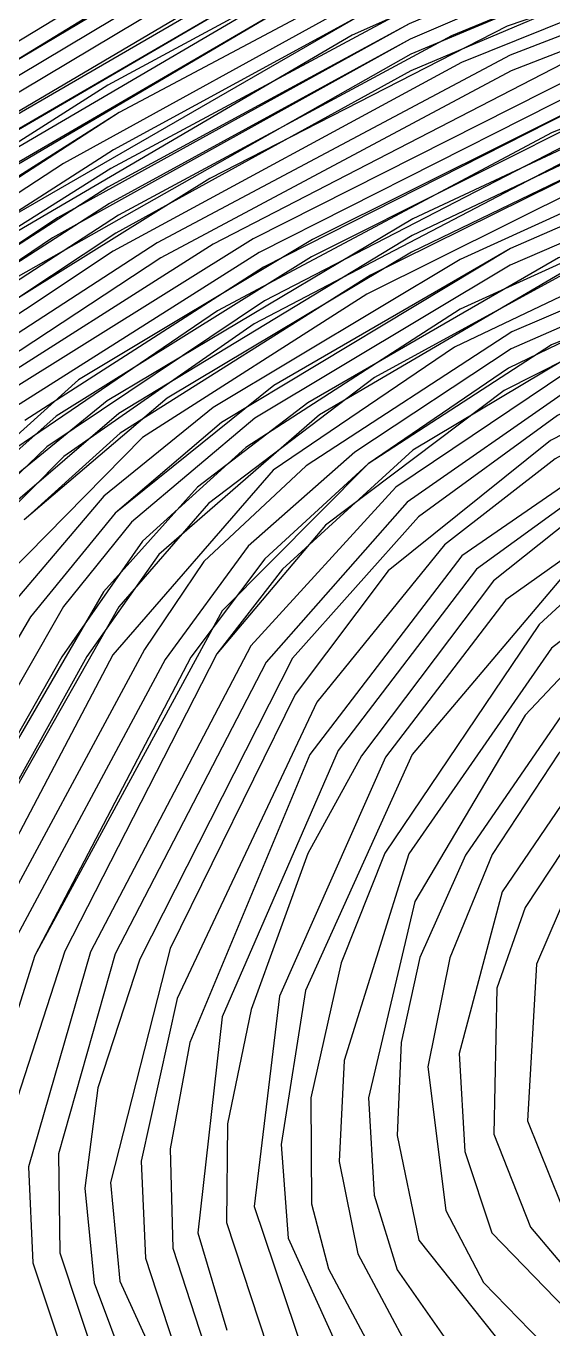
# Model space of a CAD drawing. Extents: x 104.513 to 104.5295, y 28.4567 to 28.4663.
# Drawn here: x 104.516139 to 104.516577, y 28.458883 to 28.459967 of the extents above; entities that cross this region are included whole.
import ezdxf

# ---------------------------------------------------------------- set-up
doc = ezdxf.new("R2010")
doc.units = 0
doc.header["$MEASUREMENT"] = 0
for name, color, linetype in [('Contour_Line_Intermediate', 7, 'Continuous'), ('Contour_Line_Major', 7, 'Continuous'), ('Contour_Line_Minor', 7, 'Continuous'), ('Iso-height_Area', 7, 'Continuous')]:
    doc.layers.add(name, color=color, linetype=linetype)

msp = doc.modelspace()

# ---------------------------------------------------------------- linework, layer by layer
at = {"layer": 'Contour_Line_Intermediate', "color": 0}
for points in [[(104.52006, 28.4623412, 355), (104.5199916, 28.4622495, 355), (104.5198959, 28.462181, 355), (104.5195268, 28.4619647, 355), (104.519109, 28.4616825, 355), (104.5188482, 28.4614858, 355), (104.5185369, 28.4612137, 355), (104.518035, 28.4608635, 355), (104.5176549, 28.4606345, 355), (104.517326, 28.4604711, 355), (104.5162489, 28.4600249, 355), (104.5157485, 28.4597213, 355)], [(104.520148, 28.4621698, 365), (104.5196855, 28.4619133, 365), (104.5193145, 28.4616792, 365), (104.5189872, 28.461428, 365), (104.5189047, 28.4613433, 365), (104.5187839, 28.461185, 365), (104.5186939, 28.4611003, 365), (104.5184013, 28.4609405, 365), (104.5177866, 28.4605581, 365), (104.5173364, 28.4603369, 365), (104.5164161, 28.4599753, 365), (104.5162116, 28.4598639, 365), (104.5158792, 28.4596507, 365)], [(104.5200652, 28.461982, 375), (104.5196889, 28.4617746, 375), (104.5194885, 28.4616507, 375), (104.5192633, 28.4614836, 375), (104.519132, 28.4613611, 375), (104.519079, 28.4612697, 375), (104.5190571, 28.4611782, 375), (104.5190493, 28.4609661, 375), (104.5190174, 28.4608875, 375), (104.5189878, 28.46086, 375), (104.5189166, 28.4608403, 375), (104.51872, 28.4608658, 375), (104.5186391, 28.4608631, 375), (104.5184938, 28.4608242, 375), (104.5183284, 28.4607412, 375), (104.5177008, 28.4603517, 375), (104.5173681, 28.4602067, 375), (104.5171234, 28.4600841, 375), (104.5166246, 28.4599399, 375), (104.5163277, 28.45979, 375), (104.5161194, 28.4596598, 375)], [(104.5193526, 28.4612669, 385), (104.5193201, 28.4609363, 385), (104.5192197, 28.4606421, 385), (104.5191422, 28.4605243, 385), (104.5190571, 28.4604529, 385), (104.5189973, 28.4604295, 385), (104.5189332, 28.4604313, 385), (104.5188597, 28.4604742, 385), (104.5187594, 28.4605849, 385), (104.5186894, 28.46064, 385), (104.5185848, 28.4606697, 385), (104.5184947, 28.4606574, 385), (104.5183631, 28.4606043, 385), (104.5178298, 28.4602708, 385), (104.5174508, 28.4600984, 385), (104.5171614, 28.4599046, 385), (104.5170704, 28.4598814, 385), (104.5168179, 28.4598686, 385), (104.5167135, 28.4598422, 385), (104.5165414, 28.4597679, 385), (104.516329, 28.4596408, 385), (104.5162264, 28.4595543, 385), (104.5161699, 28.4594841, 385), (104.5160041, 28.4591942, 385)], [(104.5174891, 28.4599435, 395), (104.5173238, 28.4597807, 395), (104.5172358, 28.4597242, 395), (104.5171123, 28.4596924, 395), (104.516911, 28.4597284, 395), (104.5168276, 28.4597284, 395), (104.5167045, 28.4597027, 395), (104.5165807, 28.4596429, 395), (104.5164652, 28.4595586, 395), (104.5163604, 28.4594412, 395), (104.5162334, 28.4591908, 395), (104.5161984, 28.4590839, 395), (104.5161875, 28.4590006, 395), (104.5161954, 28.4589217, 395), (104.5162235, 28.4588471, 395)], [(104.5176128, 28.459824, 405), (104.5174083, 28.4596136, 405), (104.5172837, 28.4595396, 405), (104.5171376, 28.4595173, 405), (104.5168726, 28.4595689, 405), (104.5167847, 28.4595589, 405), (104.5167069, 28.459532, 405), (104.5166315, 28.4594761, 405), (104.5165539, 28.4593937, 405), (104.5164622, 28.4592389, 405), (104.5164236, 28.4590755, 405), (104.5164282, 28.4589947, 405), (104.5164474, 28.4589325, 405), (104.5164959, 28.4588632, 405)]]:
    msp.add_polyline3d(points, dxfattribs=at)
at = {"layer": 'Contour_Line_Major', "color": 0}
for points in [[(104.5207281, 28.4623982, 370), (104.5198909, 28.4619601, 370), (104.5193601, 28.461638, 370), (104.5191637, 28.4614928, 370), (104.5190378, 28.4613766, 370), (104.5189809, 28.4613021, 370), (104.5188817, 28.4610995, 370), (104.5188167, 28.4610278, 370), (104.5184467, 28.4608838, 370), (104.5177829, 28.4604783, 370), (104.5176174, 28.4603896, 370), (104.5170782, 28.4601506, 370), (104.516539, 28.4599668, 370), (104.5162917, 28.45984, 370), (104.5160144, 28.4596673, 370)], [(104.5200511, 28.4621916, 360), (104.5195694, 28.4619152, 360), (104.5190945, 28.461597, 360), (104.5188928, 28.4614351, 360), (104.5186046, 28.4611572, 360), (104.5178656, 28.460682, 360), (104.5176186, 28.4605408, 360), (104.5173298, 28.4604035, 360), (104.5163762, 28.4600229, 360), (104.5159635, 28.4597831, 360)], [(104.5191978, 28.4612554, 380), (104.5191902, 28.4611727, 380), (104.5192023, 28.4609592, 380), (104.5191834, 28.4608535, 380), (104.5191113, 28.4607181, 380), (104.5190272, 28.4606466, 380), (104.5189411, 28.4606389, 380), (104.5187785, 28.4607311, 380), (104.5186832, 28.4607647, 380), (104.5186046, 28.4607692, 380), (104.5184953, 28.4607431, 380), (104.5183328, 28.460667, 380), (104.5177809, 28.4603182, 380), (104.5174523, 28.4601733, 380), (104.5171712, 28.4600137, 380), (104.5170324, 28.4599665, 380), (104.5167984, 28.4599312, 380), (104.5166638, 28.4598893, 380), (104.5164599, 28.4597926, 380), (104.5162158, 28.4596447, 380), (104.516126, 28.4595677, 380)], [(104.5195366, 28.4612167, 390), (104.5195021, 28.4611494, 390), (104.5192847, 28.4605203, 390), (104.5191843, 28.460405, 390), (104.5190678, 28.4603253, 390), (104.5189331, 28.4602756, 390), (104.5188559, 28.4602735, 390), (104.5187588, 28.4603348, 390), (104.518685, 28.4604628, 390), (104.5186242, 28.4605318, 390), (104.5185296, 28.4605632, 390), (104.5184389, 28.4605488, 390), (104.5183319, 28.4605006, 390), (104.517868, 28.4602215, 390), (104.5175335, 28.4600672, 390), (104.5172047, 28.459816, 390), (104.5171094, 28.4597869, 390), (104.5168677, 28.4598037, 390), (104.516735, 28.4597828, 390), (104.5165421, 28.4596984, 390), (104.5164123, 28.4596124, 390), (104.5163235, 28.4595342, 390), (104.5162544, 28.45944, 390), (104.5161233, 28.4591957, 390)], [(104.5175876, 28.4599249, 400), (104.5173844, 28.4597136, 400), (104.5172378, 28.4596234, 400), (104.5171785, 28.4596069, 400), (104.517113, 28.4596066, 400), (104.5168734, 28.459653, 400), (104.5167876, 28.4596469, 400), (104.5167045, 28.4596239, 400), (104.516617, 28.4595767, 400), (104.5165276, 28.4595056, 400), (104.5164176, 28.4593601, 400), (104.5163732, 28.4592787, 400), (104.516326, 28.459149, 400), (104.5163064, 28.459054, 400), (104.5163054, 28.458972, 400), (104.5163393, 28.4588692, 400)], [(104.5174514, 28.4595247, 410), (104.5172883, 28.4594399, 410), (104.5171327, 28.4594264, 410), (104.5169068, 28.4594748, 410), (104.5168233, 28.4594668, 410), (104.5167491, 28.4594344, 410), (104.5166663, 28.4593616, 410), (104.5166019, 28.4592762, 410), (104.5165632, 28.4591869, 410), (104.5165558, 28.4590564, 410), (104.5165832, 28.4589882, 410), (104.5166183, 28.4589413, 410), (104.5167538, 28.4588665, 410)]]:
    msp.add_polyline3d(points, dxfattribs=at)
at = {"layer": 'Contour_Line_Minor', "color": 0}
for points in [[(104.5207275, 28.4623416, 373), (104.5198959, 28.4619207, 373), (104.5195695, 28.4617325, 373), (104.5193197, 28.461562, 373), (104.5191529, 28.4614281, 373), (104.5190425, 28.4612939, 373), (104.5190174, 28.4612372, 373), (104.5189701, 28.4610084, 373), (104.5189185, 28.4609373, 373), (104.5188724, 28.4609213, 373), (104.5186125, 28.4608956, 373), (104.5184842, 28.4608531, 373), (104.5183209, 28.4607668, 373), (104.5176577, 28.4603622, 373), (104.5170855, 28.4601028, 373), (104.5167143, 28.4599966, 373), (104.5165421, 28.4599295, 373), (104.5162507, 28.459774, 373), (104.5160514, 28.4596429, 373)], [(104.5206805, 28.4623336, 372), (104.5198921, 28.4619326, 372), (104.5195709, 28.4617476, 372), (104.5193433, 28.4615958, 372), (104.51914, 28.461436, 372), (104.5190598, 28.4613511, 372), (104.5190062, 28.4612655, 372), (104.5189381, 28.461043, 372), (104.5188606, 28.4609719, 372), (104.5187696, 28.4609407, 372), (104.5185762, 28.460903, 372), (104.5184457, 28.4608522, 372), (104.5176513, 28.4603746, 372), (104.5170736, 28.460115, 372), (104.5167128, 28.4600088, 372), (104.5165415, 28.4599427, 372), (104.5162477, 28.4597865, 372), (104.5160423, 28.4596533, 372)], [(104.5204338, 28.4622905, 368), (104.5197693, 28.4619197, 368), (104.519351, 28.4616613, 368), (104.5191492, 28.4615135, 368), (104.5190178, 28.4613979, 368), (104.5189425, 28.4613073, 368), (104.5188457, 28.4611484, 368), (104.5187279, 28.461043, 368), (104.5184062, 28.4608945, 368), (104.517782, 28.4605086, 368), (104.5176181, 28.4604207, 368), (104.5170426, 28.4601679, 368), (104.5166236, 28.460027, 368), (104.5164582, 28.4599559, 368), (104.5162081, 28.4598193, 368), (104.5159562, 28.4596572, 368)], [(104.5204329, 28.4622714, 369), (104.5197269, 28.4618814, 369), (104.5193494, 28.4616454, 369), (104.5191595, 28.4615055, 369), (104.519026, 28.4613844, 369), (104.5189352, 28.461264, 369), (104.5188636, 28.4611283, 369), (104.5188322, 28.4610884, 369), (104.5187442, 28.4610226, 369), (104.518444, 28.4608984, 369), (104.5177801, 28.4604921, 369), (104.5176183, 28.4604056, 369), (104.5170415, 28.4601521, 369), (104.5166599, 28.4600278, 369), (104.5164925, 28.4599588, 369), (104.5162155, 28.4598096, 369), (104.5159653, 28.4596468, 369)], [(104.5200106, 28.4622416, 356), (104.5195257, 28.4619485, 356), (104.5191404, 28.4616896, 356), (104.5188566, 28.4614753, 356), (104.518559, 28.461209, 356), (104.5180304, 28.4608441, 356), (104.5176521, 28.4606178, 356), (104.5173198, 28.460454, 356), (104.5162931, 28.4600346, 356), (104.5158413, 28.4597664, 356)], [(104.5200139, 28.4622248, 357), (104.5195225, 28.461931, 357), (104.5191479, 28.4616799, 357), (104.518865, 28.4614647, 357), (104.5185631, 28.4611912, 357), (104.5180275, 28.460827, 357), (104.5176594, 28.4606069, 357), (104.5173254, 28.4604427, 357), (104.5162934, 28.4600218, 357), (104.5158498, 28.4597569, 357)], [(104.5200247, 28.4622116, 358), (104.5195188, 28.4619135, 358), (104.5191559, 28.4616708, 358), (104.5188709, 28.4614521, 358), (104.5185749, 28.4611792, 358), (104.5180781, 28.4608435, 358), (104.517702, 28.4606153, 358), (104.5174075, 28.4604668, 358), (104.5162927, 28.4600075, 358), (104.5158761, 28.4597585, 358)], [(104.5200585, 28.462215, 359), (104.5195621, 28.4619254, 359), (104.5191913, 28.4616811, 359), (104.5188808, 28.4614429, 359), (104.5186108, 28.4611827, 359), (104.5180836, 28.460831, 359), (104.5177338, 28.4606183, 359), (104.5175353, 28.4605134, 359), (104.5171254, 28.4603291, 359), (104.5163752, 28.4600349, 359), (104.51592, 28.4597708, 359)], [(104.5201062, 28.4621934, 362), (104.519601, 28.4619056, 362), (104.5192384, 28.4616701, 362), (104.518917, 28.46142, 362), (104.5186594, 28.4611514, 362), (104.5177832, 28.4606014, 362), (104.5175806, 28.4604922, 362), (104.5172866, 28.4603568, 362), (104.5163765, 28.4599959, 362), (104.5160026, 28.4597783, 362)], [(104.5200612, 28.4621818, 361), (104.5195712, 28.4619018, 361), (104.5191177, 28.4615991, 361), (104.5189051, 28.4614277, 361), (104.5187004, 28.4612141, 361), (104.5186115, 28.4611401, 361), (104.5178229, 28.4606406, 361), (104.5176181, 28.4605256, 361), (104.5172852, 28.46037, 361), (104.5163764, 28.4600094, 361), (104.5162068, 28.4599177, 361), (104.5157932, 28.4596545, 361)], [(104.5201432, 28.4621831, 364), (104.5196563, 28.4619101, 364), (104.5193074, 28.4616888, 364), (104.518975, 28.4614355, 364), (104.5186999, 28.4611336, 364), (104.5177792, 28.460569, 364), (104.517535, 28.4604405, 364), (104.51729, 28.4603309, 364), (104.5164208, 28.4599908, 364), (104.5161699, 28.4598524, 364), (104.5158231, 28.4596257, 364)], [(104.520184, 28.462174, 366), (104.5197724, 28.4619493, 366), (104.5194353, 28.4617457, 366), (104.5191746, 28.4615651, 366), (104.5189993, 28.4614206, 366), (104.5187344, 28.4611047, 366), (104.5184055, 28.4609266, 366), (104.5177866, 28.4605424, 366), (104.5175365, 28.4604117, 366), (104.517122, 28.4602313, 366), (104.5164587, 28.4599821, 366), (104.5162092, 28.4598483, 366), (104.5159328, 28.4596743, 366)], [(104.520101, 28.4621726, 363), (104.5196477, 28.4619192, 363), (104.5192739, 28.4616805, 363), (104.5189629, 28.4614429, 363), (104.5187275, 28.4611871, 363), (104.5186428, 28.4611155, 363), (104.5177812, 28.4605852, 363), (104.5175749, 28.4604748, 363), (104.5172882, 28.4603438, 363), (104.5164255, 28.4600064, 363), (104.5162163, 28.4598948, 363), (104.5158436, 28.4596589, 363)], [(104.5201838, 28.462159, 367), (104.5197709, 28.4619345, 367), (104.5193565, 28.4616798, 367), (104.5190096, 28.4614113, 367), (104.5189321, 28.4613237, 367), (104.5187894, 28.4611226, 367), (104.5186968, 28.4610535, 367), (104.5184457, 28.4609339, 367), (104.5178163, 28.4605446, 367), (104.5176179, 28.4604359, 367), (104.5170399, 28.460182, 367), (104.5166209, 28.4600378, 367), (104.5164575, 28.4599686, 367), (104.5162068, 28.4598327, 367), (104.515918, 28.4596465, 367)], [(104.5200188, 28.4620158, 371), (104.5197263, 28.461853, 371), (104.5193355, 28.4616056, 371), (104.519127, 28.461444, 371), (104.5190469, 28.461363, 371), (104.5189852, 28.4612659, 371), (104.5188974, 28.4610582, 371), (104.5188547, 28.4610065, 371), (104.5185815, 28.4609234, 371), (104.5184462, 28.460868, 371), (104.5177874, 28.4604649, 371), (104.5175778, 28.4603552, 371), (104.5170356, 28.4601171, 371), (104.5167084, 28.4600202, 371), (104.5165008, 28.4599364, 371), (104.5162113, 28.4597795, 371), (104.5159931, 28.4596347, 371)], [(104.5201849, 28.4620058, 377), (104.5199857, 28.4619108, 377), (104.5195667, 28.4616702, 377), (104.5192825, 28.4614603, 377), (104.5191641, 28.4613416, 377), (104.5191214, 28.461253, 377), (104.5191081, 28.4611735, 377), (104.5191152, 28.4609266, 377), (104.5190808, 28.4608426, 377), (104.5190175, 28.4607669, 377), (104.5189322, 28.4607629, 377), (104.518741, 28.460819, 377), (104.5186621, 28.4608257, 377), (104.5184787, 28.4607868, 377), (104.5182794, 28.4606813, 377), (104.5177017, 28.4603226, 377), (104.5174051, 28.4601946, 377), (104.5171174, 28.4600455, 377), (104.5167826, 28.4599663, 377), (104.5166285, 28.4599145, 377), (104.5163771, 28.4597892, 377), (104.5161823, 28.4596726, 377), (104.5160114, 28.4595186, 377)], [(104.5200653, 28.4619969, 374), (104.5196907, 28.46179, 374), (104.5194882, 28.4616658, 374), (104.5192716, 28.4615087, 374), (104.5191226, 28.4613771, 374), (104.519071, 28.4613028, 374), (104.5190372, 28.4612063, 374), (104.5190116, 28.4609941, 374), (104.5189866, 28.4609431, 374), (104.5189451, 28.4609059, 374), (104.5188579, 28.4608835, 374), (104.5186464, 28.460883, 374), (104.5184935, 28.4608407, 374), (104.5183274, 28.4607556, 374), (104.5176644, 28.4603497, 374), (104.5170883, 28.4600872, 374), (104.5167567, 28.459997, 374), (104.5165849, 28.4599354, 374), (104.5162944, 28.4597855, 374), (104.5160893, 28.4596552, 374)], [(104.5200591, 28.4619636, 376), (104.5196871, 28.4617591, 376), (104.5194482, 28.4616064, 376), (104.5192729, 28.4614719, 376), (104.519146, 28.4613474, 376), (104.5190993, 28.4612668, 376), (104.5190844, 28.4611898, 376), (104.5190806, 28.4609389, 376), (104.5190474, 28.4608574, 376), (104.5190185, 28.4608278, 376), (104.518942, 28.460804, 376), (104.5186736, 28.4608449, 376), (104.5185857, 28.460835, 376), (104.5184887, 28.4608061, 376), (104.5182821, 28.4606982, 376), (104.5177012, 28.4603371, 376), (104.5170733, 28.460048, 376), (104.5167895, 28.4599809, 376), (104.5166265, 28.4599272, 376), (104.5163326, 28.4597785, 376), (104.5161286, 28.4596493, 376)], [(104.5191517, 28.4612679, 378), (104.5191371, 28.4611775, 378), (104.5191468, 28.4609732, 378), (104.5191348, 28.4608866, 378), (104.5190996, 28.4608077, 378), (104.5190251, 28.4607382, 378), (104.5189422, 28.4607232, 378), (104.5187942, 28.4607802, 378), (104.5186924, 28.4608042, 378), (104.5186087, 28.4608039, 378), (104.5184817, 28.460772, 378), (104.5183188, 28.4606891, 378), (104.5178169, 28.4603694, 378), (104.5176993, 28.4603066, 378), (104.5174116, 28.4601829, 378), (104.5171209, 28.4600268, 378), (104.516783, 28.4599537, 378), (104.5166239, 28.4598992, 378), (104.5163762, 28.4597748, 378), (104.5161639, 28.4596423, 378), (104.516063, 28.4595532, 378)], [(104.5192592, 28.4612699, 382), (104.5192419, 28.4608983, 382), (104.5192, 28.4607666, 382), (104.5190985, 28.4605938, 382), (104.5190271, 28.4605567, 382), (104.5189395, 28.4605528, 382), (104.5187702, 28.4606798, 382), (104.5186897, 28.4607173, 382), (104.5186123, 28.4607291, 382), (104.5184795, 28.4607061, 382), (104.5182802, 28.4606031, 382), (104.517785, 28.4602896, 382), (104.5174525, 28.4601435, 382), (104.5171528, 28.4599628, 382), (104.5170883, 28.459939, 382), (104.5167915, 28.4599028, 382), (104.51666, 28.4598623, 382), (104.5164221, 28.459744, 382), (104.5162355, 28.4596248, 382), (104.5161077, 28.459495, 382)], [(104.5191758, 28.4612693, 379), (104.5191642, 28.4611884, 379), (104.5191757, 28.4609908, 379), (104.5191656, 28.460902, 379), (104.5191125, 28.4607687, 379), (104.5190255, 28.4606842, 379), (104.5189365, 28.4606813, 379), (104.5187691, 28.4607634, 379), (104.5186829, 28.460785, 379), (104.5186005, 28.460785, 379), (104.5184935, 28.4607601, 379), (104.5183234, 28.4606766, 379), (104.5177819, 28.4603336, 379), (104.5174523, 28.4601883, 379), (104.5171639, 28.4600291, 379), (104.5170413, 28.459986, 379), (104.5168179, 28.4599491, 379), (104.5166697, 28.4599044, 379), (104.5164605, 28.4598066, 379), (104.5162063, 28.4596551, 379), (104.5161167, 28.4595822, 379)], [(104.5192312, 28.4612663, 381), (104.5192202, 28.4611779, 381), (104.5192239, 28.4609302, 381), (104.5191905, 28.4608051, 381), (104.519098, 28.4606492, 381), (104.5190268, 28.4605933, 381), (104.5189338, 28.4605957, 381), (104.5187909, 28.4606971, 381), (104.5186983, 28.4607376, 381), (104.5186201, 28.4607488, 381), (104.5184884, 28.4607248, 381), (104.5183222, 28.4606444, 381), (104.5177866, 28.4603062, 381), (104.5174522, 28.4601582, 381), (104.5171618, 28.4599895, 381), (104.5170642, 28.4599554, 381), (104.5167983, 28.4599176, 381), (104.5166563, 28.4598738, 381), (104.5164592, 28.4597787, 381), (104.5162561, 28.4596574, 381), (104.5161371, 28.4595563, 381)], [(104.5194761, 28.4612635, 388), (104.5194394, 28.4611829, 388), (104.5193746, 28.4608837, 388), (104.5192766, 28.4606019, 388), (104.5191947, 28.460475, 388), (104.5190604, 28.4603682, 388), (104.5189508, 28.4603329, 388), (104.5188494, 28.4603463, 388), (104.5188053, 28.460385, 388), (104.5187032, 28.4605296, 388), (104.5186574, 28.4605699, 388), (104.5185834, 28.4606053, 388), (104.5184854, 28.4606026, 388), (104.5183185, 28.4605265, 388), (104.5178652, 28.4602477, 388), (104.5175021, 28.4600811, 388), (104.5172041, 28.4598548, 388), (104.517129, 28.4598302, 388), (104.5168796, 28.4598328, 388), (104.5167012, 28.4597979, 388), (104.516495, 28.4596997, 388), (104.5163444, 28.4595974, 388), (104.516211, 28.4594439, 388), (104.5160559, 28.4591495, 388)], [(104.5192854, 28.4612522, 383), (104.5192741, 28.4609324, 383), (104.5192224, 28.4607633, 383), (104.519173, 28.4606559, 383), (104.519064, 28.46053, 383), (104.5189939, 28.460503, 383), (104.5189316, 28.4605114, 383), (104.5187496, 28.460662, 383), (104.5186778, 28.4606989, 383), (104.5186045, 28.4607094, 383), (104.5184794, 28.4606897, 383), (104.5182768, 28.4605846, 383), (104.5178136, 28.4602898, 383), (104.5174524, 28.4601291, 383), (104.5171657, 28.4599489, 383), (104.51709, 28.4599216, 383), (104.5168748, 28.4599035, 383), (104.5167049, 28.4598661, 383), (104.5164997, 28.4597728, 383), (104.5162944, 28.4596495, 383), (104.5162035, 28.4595759, 383), (104.5161286, 28.4594878, 383)], [(104.5194178, 28.4612318, 387), (104.5193555, 28.4608937, 387), (104.5192521, 28.4606041, 387), (104.5191781, 28.4604881, 387), (104.5190612, 28.4603967, 387), (104.5189507, 28.4603558, 387), (104.5188857, 28.4603701, 387), (104.5188312, 28.4604076, 387), (104.5187211, 28.4605482, 387), (104.5186554, 28.4606032, 387), (104.5185601, 28.460628, 387), (104.5184771, 28.4606191, 387), (104.5183123, 28.46054, 387), (104.5178658, 28.4602616, 387), (104.5174977, 28.4600938, 387), (104.5171702, 28.4598632, 387), (104.5170933, 28.4598431, 387), (104.5168856, 28.4598473, 387), (104.5167548, 28.4598267, 387), (104.5165871, 28.4597633, 387), (104.5163829, 28.4596435, 387), (104.5162492, 28.4595273, 387), (104.5161893, 28.4594425, 387), (104.5160521, 28.4591957, 387)], [(104.5193803, 28.4612145, 386), (104.5193451, 28.4609473, 386), (104.5192626, 28.4606875, 386), (104.5191945, 28.4605495, 386), (104.5190781, 28.4604365, 386), (104.5189844, 28.4603984, 386), (104.5189047, 28.4604038, 386), (104.5188542, 28.4604317, 386), (104.5187406, 28.4605653, 386), (104.5186783, 28.4606188, 386), (104.5185724, 28.4606489, 386), (104.5184854, 28.460638, 386), (104.5183235, 28.460564, 386), (104.5178669, 28.4602762, 386), (104.5174889, 28.4601037, 386), (104.5171481, 28.4598769, 386), (104.5170735, 28.4598588, 386), (104.5168337, 28.4598573, 386), (104.5167125, 28.4598281, 386), (104.5164998, 28.4597313, 386), (104.5163216, 28.4596165, 386), (104.5162355, 28.4595386, 386), (104.5161684, 28.4594424, 386), (104.5160279, 28.459195, 386)], [(104.5174524, 28.4601146, 384), (104.5171739, 28.459931, 384), (104.5170838, 28.4599033, 384), (104.5168685, 28.4598887, 384), (104.5167083, 28.4598545, 384), (104.5165418, 28.4597817, 384), (104.5163013, 28.4596372, 384), (104.5162128, 28.4595617, 384), (104.5161424, 28.4594755, 384), (104.5159786, 28.4591966, 384)], [(104.5175316, 28.4600821, 389), (104.5172044, 28.4598354, 389), (104.5171192, 28.4598085, 389), (104.5168737, 28.4598182, 389), (104.5167406, 28.459797, 389), (104.5165428, 28.4597126, 389), (104.5163717, 28.459601, 389), (104.5162865, 28.4595216, 389), (104.5162372, 28.4594485, 389), (104.5161009, 28.4591956, 389)], [(104.517537, 28.4600381, 392), (104.5172834, 28.4598186, 392), (104.5172055, 28.4597691, 392), (104.5170913, 28.4597514, 392), (104.5168853, 28.4597762, 392), (104.5168, 28.4597693, 392), (104.5166235, 28.4597114, 392), (104.5164604, 28.4596142, 392), (104.5163521, 28.4595152, 392), (104.5162975, 28.4594447, 392), (104.5161711, 28.4591977, 392), (104.5161194, 28.4590381, 392)], [(104.5174462, 28.4599888, 391), (104.5172802, 28.4598388, 391), (104.5172034, 28.4597903, 391), (104.5170968, 28.4597672, 391), (104.5168982, 28.4597894, 391), (104.5167505, 28.459773, 391), (104.5165758, 28.4597016, 391), (104.5164232, 28.4596029, 391), (104.5163372, 28.4595238, 391), (104.5162757, 28.4594421, 391), (104.5161461, 28.4591941, 391), (104.5160958, 28.4590348, 391)], [(104.5174653, 28.4599645, 393), (104.5172959, 28.4598046, 393), (104.5172081, 28.4597521, 393), (104.517122, 28.4597331, 393), (104.5169278, 28.4597573, 393), (104.5167989, 28.4597543, 393), (104.5167047, 28.45973, 393), (104.5165885, 28.4596789, 393), (104.5164462, 28.4595834, 393), (104.5163256, 28.4594514, 393), (104.5161922, 28.4591969, 393), (104.5161409, 28.4590183, 393), (104.5161443, 28.4589384, 393), (104.5161688, 28.4588652, 393)], [(104.517475, 28.4599523, 394), (104.5173149, 28.4597945, 394), (104.5172512, 28.4597519, 394), (104.5171141, 28.4597142, 394), (104.5169194, 28.4597428, 394), (104.5167919, 28.4597387, 394), (104.5167015, 28.4597151, 394), (104.5165901, 28.4596645, 394), (104.5164557, 28.459571, 394), (104.5163385, 28.4594378, 394), (104.5162129, 28.4591954, 394), (104.5161658, 28.4590291, 394), (104.5161667, 28.4589467, 394), (104.516199, 28.4588498, 394)], [(104.5175033, 28.4599347, 396), (104.5173362, 28.4597686, 396), (104.5172059, 28.4596889, 396), (104.517097, 28.4596796, 396), (104.5169026, 28.4597139, 396), (104.5168183, 28.459713, 396), (104.5167075, 28.4596902, 396), (104.5165749, 28.4596223, 396), (104.5164399, 28.4595137, 396), (104.5163626, 28.4594109, 396), (104.5162585, 28.4591997, 396), (104.516209, 28.4590052, 396), (104.5162166, 28.4589232, 396), (104.5162605, 28.4588274, 396)], [(104.5175092, 28.45992, 397), (104.5173624, 28.4597648, 397), (104.517256, 28.4596912, 397), (104.5171259, 28.4596606, 397), (104.516933, 28.4596956, 397), (104.5168163, 28.4596996, 397), (104.5166713, 28.4596576, 397), (104.5165788, 28.459607, 397), (104.5164867, 28.4595355, 397), (104.5163807, 28.4594045, 397), (104.5162643, 28.4591582, 397), (104.5162346, 28.4590229, 397), (104.5162382, 28.4589424, 397), (104.5162614, 28.4588712, 397)], [(104.5175259, 28.459912, 398), (104.5173625, 28.4597425, 398), (104.5172514, 28.4596687, 398), (104.5171188, 28.459643, 398), (104.516852, 28.4596853, 398), (104.5167621, 28.4596726, 398), (104.5166633, 28.459638, 398), (104.5165012, 28.4595263, 398), (104.5163748, 28.4593611, 398), (104.5162749, 28.4591215, 398), (104.5162586, 28.4590331, 398), (104.5162608, 28.4589506, 398), (104.5162902, 28.4588603, 398)], [(104.5176045, 28.4599162, 401), (104.5173628, 28.4596716, 401), (104.5172535, 28.459608, 401), (104.5171299, 28.4595892, 401), (104.5168672, 28.4596371, 401), (104.5167069, 28.4596096, 401), (104.5165377, 28.4594898, 401), (104.5164377, 28.4593588, 401), (104.5163495, 28.4591602, 401), (104.5163286, 28.4589854, 401), (104.5163712, 28.4588586, 401)], [(104.5175354, 28.4598978, 399), (104.5173735, 28.4597281, 399), (104.5172391, 28.4596453, 399), (104.5171118, 28.4596253, 399), (104.5169216, 28.4596644, 399), (104.5168416, 28.4596685, 399), (104.5167501, 28.4596534, 399), (104.5166559, 28.4596186, 399), (104.5165133, 28.4595152, 399), (104.5163984, 28.4593643, 399), (104.5163019, 28.4591429, 399), (104.5162816, 28.4589635, 399), (104.5163057, 28.4588824, 399)], [(104.5177269, 28.4598663, 407), (104.5174083, 28.459565, 407), (104.5173378, 28.4595226, 407), (104.5172495, 28.4594924, 407), (104.5171214, 28.4594847, 407), (104.5169332, 28.4595304, 407), (104.5167895, 28.4595253, 407), (104.5166623, 28.4594481, 407), (104.5165818, 28.4593622, 407), (104.5165263, 28.459278, 407), (104.5164912, 28.459192, 407), (104.516473, 28.4591015, 407), (104.5164878, 28.4589819, 407), (104.5165191, 28.4589222, 407), (104.5165775, 28.4588622, 407)], [(104.5175719, 28.4598613, 402), (104.5174122, 28.4596905, 402), (104.5172878, 28.4596016, 402), (104.5172096, 28.4595779, 402), (104.5171233, 28.4595722, 402), (104.516861, 28.4596213, 402), (104.5167852, 28.4596155, 402), (104.5167093, 28.4595903, 402), (104.5165909, 28.4595161, 402), (104.5164598, 28.4593612, 402), (104.5163712, 28.4591649, 402), (104.516351, 28.4590367, 402), (104.5163567, 28.4589589, 402), (104.5164036, 28.4588555, 402)], [(104.5175871, 28.459851, 403), (104.5174286, 28.4596805, 403), (104.5172896, 28.4595838, 403), (104.5172003, 28.4595575, 403), (104.5171168, 28.4595552, 403), (104.5168533, 28.4596048, 403), (104.5167051, 28.4595678, 403), (104.5166246, 28.4595235, 403), (104.5165655, 28.4594691, 403), (104.5164371, 28.4592791, 403), (104.5164008, 28.459188, 403), (104.5163757, 28.4590757, 403), (104.5163761, 28.4589874, 403), (104.5163902, 28.4589333, 403), (104.5164236, 28.4588712, 403)], [(104.5176039, 28.4598456, 404), (104.5173985, 28.4596278, 404), (104.5172862, 28.4595632, 404), (104.5171437, 28.4595355, 404), (104.5168796, 28.4595864, 404), (104.5167944, 28.4595797, 404), (104.516706, 28.4595499, 404), (104.5165759, 28.4594494, 404), (104.5164571, 28.4592785, 404), (104.5164033, 28.4591067, 404), (104.5163992, 28.4590228, 404), (104.5164147, 28.458946, 404), (104.5164585, 28.4588639, 404)], [(104.5174632, 28.4596358, 406), (104.5173712, 28.4595643, 406), (104.5172888, 28.4595206, 406), (104.5171276, 28.4595015, 406), (104.5168657, 28.4595515, 406), (104.5167392, 28.4595247, 406), (104.5166115, 28.4594334, 406), (104.5165042, 28.4592775, 406), (104.5164663, 28.4591924, 406), (104.5164508, 28.4591215, 406), (104.5164475, 28.4590443, 406), (104.5164654, 28.4589573, 406), (104.5165559, 28.4588437, 406)], [(104.5174483, 28.4595726, 408), (104.5173321, 28.4594996, 408), (104.5171959, 28.4594646, 408), (104.5171151, 28.4594679, 408), (104.5168844, 28.4595153, 408), (104.5167529, 28.4594841, 408), (104.5166333, 28.4593918, 408), (104.5165346, 28.4592469, 408), (104.5164991, 28.4591124, 408), (104.5165038, 28.4590309, 408), (104.5165262, 28.4589633, 408), (104.5166231, 28.4588634, 408)], [(104.5174606, 28.4595578, 409), (104.5173195, 28.4594748, 409), (104.5172339, 28.4594489, 409), (104.5171675, 28.4594442, 409), (104.5168757, 28.4594948, 409), (104.5167843, 28.4594748, 409), (104.5167318, 28.4594476, 409), (104.5166474, 28.4593753, 409), (104.516554, 28.4592338, 409), (104.5165303, 28.4591668, 409), (104.5165279, 28.4590453, 409), (104.5165583, 28.4589681, 409), (104.5165978, 28.4589214, 409), (104.5167215, 28.4588473, 409)]]:
    msp.add_polyline3d(points, dxfattribs=at)
at = {"layer": 'Iso-height_Area', "color": 0}
for points in [[(104.5207167, 28.4623731, 371), (104.5198527, 28.4619248, 371), (104.519563, 28.4617565, 371), (104.5193355, 28.4616056, 371), (104.519127, 28.461444, 371), (104.5190469, 28.461363, 371), (104.5189852, 28.4612659, 371), (104.5188974, 28.4610582, 371), (104.5188547, 28.4610065, 371), (104.5185815, 28.4609234, 371), (104.5184462, 28.460868, 371), (104.5177874, 28.4604649, 371), (104.5175778, 28.4603552, 371), (104.5170356, 28.4601171, 371), (104.5167084, 28.4600202, 371), (104.5165008, 28.4599364, 371), (104.5162113, 28.4597795, 371), (104.5159931, 28.4596347, 371)], [(104.52006, 28.4623412, 355), (104.5199916, 28.4622495, 355), (104.5198959, 28.462181, 355), (104.5195268, 28.4619647, 355), (104.519109, 28.4616825, 355), (104.5188482, 28.4614858, 355), (104.5185369, 28.4612137, 355), (104.518035, 28.4608635, 355), (104.5176549, 28.4606345, 355), (104.517326, 28.4604711, 355), (104.5162489, 28.4600249, 355), (104.5157485, 28.4597213, 355)], [(104.5206805, 28.4623336, 372), (104.5198921, 28.4619326, 372), (104.5195709, 28.4617476, 372), (104.5193433, 28.4615958, 372), (104.51914, 28.461436, 372), (104.5190598, 28.4613511, 372), (104.5190062, 28.4612655, 372), (104.5189381, 28.461043, 372), (104.5188606, 28.4609719, 372), (104.5187696, 28.4609407, 372), (104.5185762, 28.460903, 372), (104.5184457, 28.4608522, 372), (104.5176513, 28.4603746, 372), (104.5170736, 28.460115, 372), (104.5167128, 28.4600088, 372), (104.5165415, 28.4599427, 372), (104.5162477, 28.4597865, 372), (104.5160423, 28.4596533, 372)], [(104.5204299, 28.4623081, 367), (104.5196873, 28.4618863, 367), (104.5192368, 28.4615962, 367), (104.5192368, 28.4615962, 367), (104.5190096, 28.4614113, 367), (104.5189321, 28.4613237, 367), (104.5187894, 28.4611226, 367), (104.5186968, 28.4610535, 367), (104.5184457, 28.4609339, 367), (104.5178163, 28.4605446, 367), (104.5176179, 28.4604359, 367), (104.5170399, 28.460182, 367), (104.5166209, 28.4600378, 367), (104.5164575, 28.4599686, 367), (104.516165, 28.4598074, 367), (104.5158839, 28.4596197, 367)], [(104.5204338, 28.4622905, 368), (104.5196911, 28.4618746, 368), (104.5192577, 28.4615962, 368), (104.5192577, 28.4615962, 368), (104.5190178, 28.4613979, 368), (104.5189425, 28.4613073, 368), (104.5188457, 28.4611484, 368), (104.5187279, 28.461043, 368), (104.5184062, 28.4608945, 368), (104.517782, 28.4605086, 368), (104.5176181, 28.4604207, 368), (104.5170426, 28.4601679, 368), (104.5166236, 28.460027, 368), (104.5164582, 28.4599559, 368), (104.5161607, 28.4597906, 368), (104.5159053, 28.459618, 368)], [(104.5204329, 28.4622714, 369), (104.5197269, 28.4618814, 369), (104.5192787, 28.4615962, 369), (104.5192787, 28.4615962, 369), (104.519026, 28.4613844, 369), (104.5189352, 28.461264, 369), (104.5188636, 28.4611283, 369), (104.5188322, 28.4610884, 369), (104.5187442, 28.4610226, 369), (104.518444, 28.4608984, 369), (104.5177801, 28.4604921, 369), (104.5175723, 28.4603834, 369), (104.5170415, 28.4601521, 369), (104.5166599, 28.4600278, 369), (104.5164589, 28.4599433, 369), (104.5161239, 28.4597538, 369)], [(104.520466, 28.4622695, 370), (104.5197186, 28.4618627, 370), (104.5193003, 28.4615962, 370), (104.5193003, 28.4615962, 370), (104.5191201, 28.4614558, 370), (104.5190083, 28.461342, 370), (104.5188817, 28.4610995, 370), (104.5188167, 28.4610278, 370), (104.5184467, 28.4608838, 370), (104.5177829, 28.4604783, 370), (104.5175701, 28.4603669, 370), (104.5170782, 28.4601506, 370), (104.5166699, 28.460019, 370), (104.5164587, 28.4599295, 370), (104.5162134, 28.4597946, 370), (104.515972, 28.4596346, 370)], [(104.5200106, 28.4622416, 356), (104.5195257, 28.4619485, 356), (104.5191404, 28.4616896, 356), (104.5188566, 28.4614753, 356), (104.518559, 28.461209, 356), (104.5180642, 28.4608662, 356), (104.5176998, 28.4606447, 356), (104.5174173, 28.4604998, 356), (104.517084, 28.4603505, 356), (104.5164585, 28.4601081, 356), (104.5162533, 28.4600136, 356), (104.5157454, 28.4597029, 356)], [(104.5200139, 28.4622248, 357), (104.5195225, 28.461931, 357), (104.5191479, 28.4616799, 357), (104.518865, 28.4614647, 357), (104.5185631, 28.4611912, 357), (104.5180275, 28.460827, 357), (104.5176594, 28.4606069, 357), (104.5173254, 28.4604427, 357), (104.5162934, 28.4600218, 357), (104.5158498, 28.4597569, 357)], [(104.5200247, 28.4622116, 358), (104.5195188, 28.4619135, 358), (104.5191559, 28.4616708, 358), (104.5188709, 28.4614521, 358), (104.5185749, 28.4611792, 358), (104.5180781, 28.4608435, 358), (104.517702, 28.4606153, 358), (104.5174075, 28.4604668, 358), (104.5162927, 28.4600075, 358), (104.5158761, 28.4597585, 358)], [(104.5200585, 28.462215, 359), (104.5195621, 28.4619254, 359), (104.5191913, 28.4616811, 359), (104.5188808, 28.4614429, 359), (104.5186108, 28.4611827, 359), (104.5180836, 28.460831, 359), (104.5177004, 28.4605992, 359), (104.5174031, 28.4604506, 359), (104.5163364, 28.4600162, 359), (104.51592, 28.4597708, 359)], [(104.5201328, 28.4621927, 363), (104.5195999, 28.4618906, 363), (104.5191542, 28.4615962, 363), (104.5191542, 28.4615962, 363), (104.518927, 28.4614104, 363), (104.5187275, 28.4611871, 363), (104.5186428, 28.4611155, 363), (104.5177812, 28.4605852, 363), (104.5175749, 28.4604748, 363), (104.5172882, 28.4603438, 363), (104.5164255, 28.4600064, 363), (104.5162163, 28.4598948, 363), (104.5158046, 28.4596286, 363)], [(104.5201062, 28.4621934, 362), (104.5195609, 28.4618811, 362), (104.5191339, 28.4615962, 362), (104.5191339, 28.4615962, 362), (104.518917, 28.46142, 362), (104.5186594, 28.4611514, 362), (104.5177832, 28.4606014, 362), (104.5175806, 28.4604922, 362), (104.5172866, 28.4603568, 362), (104.5163765, 28.4599959, 362), (104.5159164, 28.4597249, 362)], [(104.5200511, 28.4621916, 360), (104.5195694, 28.4619152, 360), (104.519093, 28.4615962, 360), (104.519093, 28.4615962, 360), (104.5188928, 28.4614351, 360), (104.5186046, 28.4611572, 360), (104.5177884, 28.4606353, 360), (104.5175356, 28.4604992, 360), (104.5172389, 28.4603636, 360), (104.5163762, 28.4600229, 360), (104.5159283, 28.4597615, 360)], [(104.5201432, 28.4621831, 364), (104.5196093, 28.4618821, 364), (104.5191746, 28.4615962, 364), (104.5191746, 28.4615962, 364), (104.5189353, 28.4613977, 364), (104.5186999, 28.4611336, 364), (104.5177792, 28.460569, 364), (104.517535, 28.4604405, 364), (104.51729, 28.4603309, 364), (104.5164208, 28.4599908, 364), (104.5161699, 28.4598524, 364), (104.5158231, 28.4596257, 364)], [(104.5200612, 28.4621818, 361), (104.5195712, 28.4619018, 361), (104.5191135, 28.4615962, 361), (104.5191135, 28.4615962, 361), (104.5189051, 28.4614277, 361), (104.5187004, 28.4612141, 361), (104.5186115, 28.4611401, 361), (104.5177858, 28.4606183, 361), (104.5175833, 28.4605082, 361), (104.5172852, 28.46037, 361), (104.5163764, 28.4600094, 361), (104.5159275, 28.4597464, 361)], [(104.520184, 28.462174, 366), (104.5196057, 28.4618521, 366), (104.519216, 28.4615962, 366), (104.519216, 28.4615962, 366), (104.5189993, 28.4614206, 366), (104.5189211, 28.4613385, 366), (104.5187761, 28.4611435, 366), (104.5186924, 28.4610756, 366), (104.5184475, 28.4609514, 366), (104.517656, 28.4604706, 366), (104.5170372, 28.460196, 366), (104.5165736, 28.4600321, 366), (104.5164101, 28.4599591, 366), (104.5159948, 28.4597162, 366)], [(104.520148, 28.4621698, 365), (104.5195631, 28.4618399, 365), (104.5191951, 28.4615962, 365), (104.5191951, 28.4615962, 365), (104.5189435, 28.4613849, 365), (104.5187839, 28.461185, 365), (104.5186939, 28.4611003, 365), (104.5184013, 28.4609405, 365), (104.5177866, 28.4605581, 365), (104.5173364, 28.4603369, 365), (104.5164161, 28.4599753, 365), (104.5160423, 28.4597599, 365)], [(104.5200601, 28.4620086, 373), (104.5196879, 28.4618026, 373), (104.5194808, 28.4616755, 373), (104.5192809, 28.4615326, 373), (104.5191529, 28.4614281, 373), (104.5190425, 28.4612939, 373), (104.5190174, 28.4612372, 373), (104.5189701, 28.4610084, 373), (104.5189185, 28.4609373, 373), (104.5188724, 28.4609213, 373), (104.5186125, 28.4608956, 373), (104.5184842, 28.4608531, 373), (104.5183209, 28.4607668, 373), (104.5176577, 28.4603622, 373), (104.5170855, 28.4601028, 373), (104.5167143, 28.4599966, 373), (104.5165421, 28.4599295, 373), (104.5162507, 28.459774, 373), (104.5160514, 28.4596429, 373)], [(104.5201849, 28.4620058, 377), (104.5199857, 28.4619108, 377), (104.5195667, 28.4616702, 377), (104.5193278, 28.4614968, 377), (104.5191972, 28.4613812, 377), (104.5191368, 28.461293, 377), (104.5191119, 28.46121, 377), (104.5191152, 28.4609266, 377), (104.5190808, 28.4608426, 377), (104.5190175, 28.4607669, 377), (104.5189322, 28.4607629, 377), (104.518741, 28.460819, 377), (104.5186621, 28.4608257, 377), (104.5184787, 28.4607868, 377), (104.5182794, 28.4606813, 377), (104.5177017, 28.4603226, 377), (104.5174051, 28.4601946, 377), (104.5171174, 28.4600455, 377), (104.5167826, 28.4599663, 377), (104.5166285, 28.4599145, 377), (104.5163362, 28.4597663, 377), (104.5161378, 28.4596389, 377)], [(104.5200653, 28.4619969, 374), (104.5196907, 28.46179, 374), (104.5194882, 28.4616658, 374), (104.5192716, 28.4615087, 374), (104.5191226, 28.4613771, 374), (104.519071, 28.4613028, 374), (104.5190372, 28.4612063, 374), (104.5190116, 28.4609941, 374), (104.5189866, 28.4609431, 374), (104.5189451, 28.4609059, 374), (104.5188579, 28.4608835, 374), (104.5186464, 28.460883, 374), (104.5184935, 28.4608407, 374), (104.5183274, 28.4607556, 374), (104.5176644, 28.4603497, 374), (104.5170883, 28.4600872, 374), (104.5167567, 28.459997, 374), (104.5165849, 28.4599354, 374), (104.5162944, 28.4597855, 374), (104.5160893, 28.4596552, 374)], [(104.5200652, 28.461982, 375), (104.5196889, 28.4617746, 375), (104.5194885, 28.4616507, 375), (104.5192633, 28.4614836, 375), (104.519132, 28.4613611, 375), (104.519079, 28.4612697, 375), (104.5190571, 28.4611782, 375), (104.5190493, 28.4609661, 375), (104.5190174, 28.4608875, 375), (104.5189878, 28.46086, 375), (104.5189166, 28.4608403, 375), (104.51872, 28.4608658, 375), (104.5186391, 28.4608631, 375), (104.5184938, 28.4608242, 375), (104.5183284, 28.4607412, 375), (104.5177008, 28.4603517, 375), (104.5173681, 28.4602067, 375), (104.5171234, 28.4600841, 375), (104.5166246, 28.4599399, 375), (104.5163277, 28.45979, 375), (104.5161194, 28.4596598, 375)], [(104.5201899, 28.4619889, 378), (104.5199375, 28.4618688, 378), (104.5195344, 28.4616319, 378), (104.5193082, 28.4614622, 378), (104.5191878, 28.4613464, 378), (104.5191416, 28.4612201, 378), (104.5191468, 28.4609732, 378), (104.5191348, 28.4608866, 378), (104.5190996, 28.4608077, 378), (104.5190251, 28.4607382, 378), (104.5189422, 28.4607232, 378), (104.5187942, 28.4607802, 378), (104.5186924, 28.4608042, 378), (104.5186087, 28.4608039, 378), (104.5184817, 28.460772, 378), (104.5182761, 28.4606635, 378), (104.5177468, 28.4603298, 378), (104.5174116, 28.4601829, 378), (104.5171209, 28.4600268, 378), (104.5167436, 28.4599432, 378), (104.5165764, 28.4598783, 378), (104.516298, 28.4597299, 378), (104.516131, 28.4596165, 378)], [(104.5200591, 28.4619636, 376), (104.5196871, 28.4617591, 376), (104.5194482, 28.4616064, 376), (104.5192729, 28.4614719, 376), (104.519146, 28.4613474, 376), (104.5190993, 28.4612668, 376), (104.5190844, 28.4611898, 376), (104.5190806, 28.4609389, 376), (104.5190474, 28.4608574, 376), (104.5190185, 28.4608278, 376), (104.518942, 28.460804, 376), (104.5186736, 28.4608449, 376), (104.5185857, 28.460835, 376), (104.5184887, 28.4608061, 376), (104.5182821, 28.4606982, 376), (104.5177012, 28.4603371, 376), (104.5170733, 28.460048, 376), (104.5167895, 28.4599809, 376), (104.5166265, 28.4599272, 376), (104.5163326, 28.4597785, 376), (104.5161286, 28.4596493, 376)], [(104.5196107, 28.4612921, 390), (104.5195166, 28.4611837, 390), (104.5192847, 28.4605203, 390), (104.5191843, 28.460405, 390), (104.5190678, 28.4603253, 390), (104.5189331, 28.4602756, 390), (104.5188559, 28.4602735, 390), (104.5187588, 28.4603348, 390), (104.518685, 28.4604628, 390), (104.5186242, 28.4605318, 390), (104.5185296, 28.4605632, 390), (104.5184389, 28.4605488, 390), (104.5183319, 28.4605006, 390), (104.517868, 28.4602215, 390), (104.5175335, 28.4600672, 390), (104.5172047, 28.459816, 390), (104.5171094, 28.4597869, 390), (104.5168677, 28.4598037, 390), (104.516735, 28.4597828, 390), (104.5165421, 28.4596984, 390), (104.5164123, 28.4596124, 390), (104.5163235, 28.4595342, 390), (104.5162544, 28.45944, 390), (104.5161233, 28.4591957, 390)], [(104.5192592, 28.4612699, 382), (104.5192419, 28.4608983, 382), (104.5192, 28.4607666, 382), (104.5190985, 28.4605938, 382), (104.5190271, 28.4605567, 382), (104.5189395, 28.4605528, 382), (104.5187702, 28.4606798, 382), (104.5186897, 28.4607173, 382), (104.5186123, 28.4607291, 382), (104.5184795, 28.4607061, 382), (104.5182802, 28.4606031, 382), (104.517785, 28.4602896, 382), (104.5174525, 28.4601435, 382), (104.5171528, 28.4599628, 382), (104.5170883, 28.459939, 382), (104.5167915, 28.4599028, 382), (104.51666, 28.4598623, 382), (104.5164221, 28.459744, 382), (104.5162355, 28.4596248, 382), (104.5161077, 28.459495, 382)], [(104.5194761, 28.4612635, 388), (104.5194394, 28.4611829, 388), (104.5193746, 28.4608837, 388), (104.5192766, 28.4606019, 388), (104.5191947, 28.460475, 388), (104.5190604, 28.4603682, 388), (104.5189508, 28.4603329, 388), (104.5188494, 28.4603463, 388), (104.5188053, 28.460385, 388), (104.5187032, 28.4605296, 388), (104.5186574, 28.4605699, 388), (104.5185834, 28.4606053, 388), (104.5184854, 28.4606026, 388), (104.5183185, 28.4605265, 388), (104.5178652, 28.4602477, 388), (104.5175021, 28.4600811, 388), (104.5172041, 28.4598548, 388), (104.517129, 28.4598302, 388), (104.5168796, 28.4598328, 388), (104.5167012, 28.4597979, 388), (104.516495, 28.4596997, 388), (104.5163444, 28.4595974, 388), (104.516211, 28.4594439, 388), (104.5160559, 28.4591495, 388)], [(104.5192854, 28.4612522, 383), (104.5192774, 28.4609597, 383), (104.5192568, 28.4608603, 383), (104.519173, 28.4606559, 383), (104.519064, 28.46053, 383), (104.5189939, 28.460503, 383), (104.5189316, 28.4605114, 383), (104.5187496, 28.460662, 383), (104.5186778, 28.4606989, 383), (104.5186045, 28.4607094, 383), (104.5184794, 28.4606897, 383), (104.5182768, 28.4605846, 383), (104.5178136, 28.4602898, 383), (104.5174524, 28.4601291, 383), (104.5171657, 28.4599489, 383), (104.51709, 28.4599216, 383), (104.5168748, 28.4599035, 383), (104.5167049, 28.4598661, 383), (104.5164997, 28.4597728, 383), (104.5162944, 28.4596495, 383), (104.5162035, 28.4595759, 383), (104.5161286, 28.4594878, 383)], [(104.5193453, 28.4612365, 385), (104.5193201, 28.4609363, 385), (104.519271, 28.4607689, 385), (104.5191785, 28.4605668, 385), (104.5190571, 28.4604529, 385), (104.5189973, 28.4604295, 385), (104.5189332, 28.4604313, 385), (104.5188597, 28.4604742, 385), (104.5187594, 28.4605849, 385), (104.5186894, 28.46064, 385), (104.5185848, 28.4606697, 385), (104.5184947, 28.4606574, 385), (104.5183631, 28.4606043, 385), (104.5178298, 28.4602708, 385), (104.5174508, 28.4600984, 385), (104.5171614, 28.4599046, 385), (104.5170704, 28.4598814, 385), (104.5168179, 28.4598686, 385), (104.5167135, 28.4598422, 385), (104.5165414, 28.4597679, 385), (104.516329, 28.4596408, 385), (104.5162264, 28.4595543, 385), (104.5161699, 28.4594841, 385), (104.5160041, 28.4591942, 385)], [(104.5194178, 28.4612318, 387), (104.5193555, 28.4608937, 387), (104.5192521, 28.4606041, 387), (104.5191781, 28.4604881, 387), (104.5190612, 28.4603967, 387), (104.5189507, 28.4603558, 387), (104.5188857, 28.4603701, 387), (104.5188312, 28.4604076, 387), (104.5187211, 28.4605482, 387), (104.5186554, 28.4606032, 387), (104.5185601, 28.460628, 387), (104.5184771, 28.4606191, 387), (104.5183123, 28.46054, 387), (104.5178658, 28.4602616, 387), (104.5174977, 28.4600938, 387), (104.5171702, 28.4598632, 387), (104.5170933, 28.4598431, 387), (104.5168856, 28.4598473, 387), (104.5167548, 28.4598267, 387), (104.516624, 28.4597813, 387), (104.5164285, 28.4596747, 387), (104.5162906, 28.4595697, 387), (104.516216, 28.4594839, 387), (104.5160521, 28.4591957, 387)], [(104.5191677, 28.4612321, 379), (104.5191738, 28.4609441, 379), (104.5191513, 28.4608508, 379), (104.5191125, 28.4607687, 379), (104.5190255, 28.4606842, 379), (104.5189365, 28.4606813, 379), (104.5187691, 28.4607634, 379), (104.5186829, 28.460785, 379), (104.5186005, 28.460785, 379), (104.5184935, 28.4607601, 379), (104.5183234, 28.4606766, 379), (104.5177819, 28.4603336, 379), (104.5174523, 28.4601883, 379), (104.5171639, 28.4600291, 379), (104.5170413, 28.459986, 379), (104.5167887, 28.4599426, 379), (104.5166214, 28.4598853, 379), (104.516337, 28.4597383, 379), (104.5161561, 28.4596168, 379), (104.5160724, 28.4595365, 379)], [(104.5193152, 28.4612258, 384), (104.5193013, 28.4609668, 384), (104.5192776, 28.4608495, 384), (104.51919, 28.4606355, 384), (104.5191, 28.4605126, 384), (104.5190276, 28.4604781, 384), (104.5189394, 28.4604712, 384), (104.5188759, 28.4605042, 384), (104.5187609, 28.4606195, 384), (104.5186765, 28.4606747, 384), (104.5185918, 28.460691, 384), (104.518496, 28.4606776, 384), (104.5183216, 28.4605956, 384), (104.517824, 28.4602819, 384), (104.5174524, 28.4601146, 384), (104.5171739, 28.459931, 384), (104.5170838, 28.4599033, 384), (104.5168685, 28.4598887, 384), (104.5167083, 28.4598545, 384), (104.5165418, 28.4597817, 384), (104.5163447, 28.4596679, 384), (104.5162128, 28.4595617, 384), (104.5161424, 28.4594755, 384), (104.5159786, 28.4591966, 384)], [(104.5193803, 28.4612145, 386), (104.5193451, 28.4609473, 386), (104.5192626, 28.4606875, 386), (104.5191945, 28.4605495, 386), (104.5190781, 28.4604365, 386), (104.5189844, 28.4603984, 386), (104.5189047, 28.4604038, 386), (104.5188542, 28.4604317, 386), (104.5187406, 28.4605653, 386), (104.5186783, 28.4606188, 386), (104.5185724, 28.4606489, 386), (104.5184854, 28.460638, 386), (104.5183235, 28.460564, 386), (104.5178669, 28.4602762, 386), (104.5174889, 28.4601037, 386), (104.5171481, 28.4598769, 386), (104.5170735, 28.4598588, 386), (104.5168969, 28.4598627, 386), (104.5167618, 28.4598426, 386), (104.5165815, 28.4597741, 386), (104.5163732, 28.4596536, 386), (104.5162812, 28.4595834, 386), (104.5162032, 28.4594964, 386), (104.5160279, 28.459195, 386)], [(104.5191916, 28.4612185, 380), (104.5192023, 28.4609592, 380), (104.5191834, 28.4608535, 380), (104.5191113, 28.4607181, 380), (104.5190272, 28.4606466, 380), (104.5189411, 28.4606389, 380), (104.5187785, 28.4607311, 380), (104.5186832, 28.4607647, 380), (104.5186046, 28.4607692, 380), (104.5184953, 28.4607431, 380), (104.5183328, 28.460667, 380), (104.5177809, 28.4603182, 380), (104.5174523, 28.4601733, 380), (104.5171712, 28.4600137, 380), (104.5170324, 28.4599665, 380), (104.5167984, 28.4599312, 380), (104.5166228, 28.4598731, 380), (104.5163286, 28.4597193, 380), (104.5161701, 28.4596089, 380), (104.5160863, 28.4595246, 380)], [(104.5192233, 28.4612196, 381), (104.5192277, 28.4609724, 381), (104.5192055, 28.4608461, 381), (104.5191275, 28.4606881, 381), (104.5190616, 28.4606143, 381), (104.5190268, 28.4605933, 381), (104.5189338, 28.4605957, 381), (104.5187909, 28.4606971, 381), (104.5186983, 28.4607376, 381), (104.5186201, 28.4607488, 381), (104.5184884, 28.4607248, 381), (104.5183222, 28.4606444, 381), (104.5177866, 28.4603062, 381), (104.5174522, 28.4601582, 381), (104.5171618, 28.4599895, 381), (104.5170642, 28.4599554, 381), (104.5167983, 28.4599176, 381), (104.5166563, 28.4598738, 381), (104.5164252, 28.4597598, 381), (104.516217, 28.4596282, 381), (104.5161371, 28.4595563, 381)], [(104.5175316, 28.4600821, 389), (104.5172044, 28.4598354, 389), (104.5171192, 28.4598085, 389), (104.5168737, 28.4598182, 389), (104.5167406, 28.459797, 389), (104.5165428, 28.4597126, 389), (104.5163717, 28.459601, 389), (104.5162865, 28.4595216, 389), (104.5162372, 28.4594485, 389), (104.5161009, 28.4591956, 389)], [(104.517537, 28.4600381, 392), (104.5172834, 28.4598186, 392), (104.5172055, 28.4597691, 392), (104.5170913, 28.4597514, 392), (104.5168853, 28.4597762, 392), (104.5168, 28.4597693, 392), (104.5166674, 28.45973, 392), (104.5165364, 28.4596637, 392), (104.5163877, 28.4595519, 392), (104.5162975, 28.4594447, 392), (104.5161711, 28.4591977, 392), (104.5161194, 28.4590381, 392)], [(104.5174462, 28.4599888, 391), (104.5172802, 28.4598388, 391), (104.5172034, 28.4597903, 391), (104.5170968, 28.4597672, 391), (104.5168982, 28.4597894, 391), (104.5167854, 28.459781, 391), (104.5166715, 28.4597457, 391), (104.51654, 28.4596822, 391), (104.5164232, 28.4596029, 391), (104.5163018, 28.4594805, 391), (104.5161461, 28.4591941, 391), (104.5160958, 28.4590348, 391)], [(104.5174653, 28.4599645, 393), (104.5172959, 28.4598046, 393), (104.5172081, 28.4597521, 393), (104.517122, 28.4597331, 393), (104.5169278, 28.4597573, 393), (104.5167989, 28.4597543, 393), (104.5167047, 28.45973, 393), (104.5165885, 28.4596789, 393), (104.5164462, 28.4595834, 393), (104.5163256, 28.4594514, 393), (104.5161922, 28.4591969, 393), (104.5161409, 28.4590183, 393), (104.5161443, 28.4589384, 393), (104.5161688, 28.4588652, 393)], [(104.517475, 28.4599523, 394), (104.5173149, 28.4597945, 394), (104.5172512, 28.4597519, 394), (104.5171141, 28.4597142, 394), (104.5169194, 28.4597428, 394), (104.5167919, 28.4597387, 394), (104.5167015, 28.4597151, 394), (104.5165901, 28.4596645, 394), (104.5164557, 28.459571, 394), (104.5163385, 28.4594378, 394), (104.5162129, 28.4591954, 394), (104.5161658, 28.4590291, 394), (104.5161667, 28.4589467, 394), (104.516199, 28.4588498, 394)], [(104.5174891, 28.4599435, 395), (104.5173238, 28.4597807, 395), (104.5172358, 28.4597242, 395), (104.5171123, 28.4596924, 395), (104.516911, 28.4597284, 395), (104.5168276, 28.4597284, 395), (104.5167045, 28.4597027, 395), (104.5165807, 28.4596429, 395), (104.5164652, 28.4595586, 395), (104.5163604, 28.4594412, 395), (104.5162334, 28.4591908, 395), (104.5161984, 28.4590839, 395), (104.5161875, 28.4590006, 395), (104.5161954, 28.4589217, 395), (104.5162235, 28.4588471, 395)], [(104.5175033, 28.4599347, 396), (104.5173362, 28.4597686, 396), (104.5172059, 28.4596889, 396), (104.517097, 28.4596796, 396), (104.5169026, 28.4597139, 396), (104.5168183, 28.459713, 396), (104.5167075, 28.4596902, 396), (104.5165749, 28.4596223, 396), (104.5164399, 28.4595137, 396), (104.5163626, 28.4594109, 396), (104.5162585, 28.4591997, 396), (104.516209, 28.4590052, 396), (104.5162166, 28.4589232, 396), (104.5162605, 28.4588274, 396)], [(104.5175876, 28.4599249, 400), (104.5173844, 28.4597136, 400), (104.5172378, 28.4596234, 400), (104.5171785, 28.4596069, 400), (104.517113, 28.4596066, 400), (104.5168734, 28.459653, 400), (104.5167876, 28.4596469, 400), (104.5167045, 28.4596239, 400), (104.516617, 28.4595767, 400), (104.5165276, 28.4595056, 400), (104.5164176, 28.4593601, 400), (104.5163732, 28.4592787, 400), (104.516326, 28.459149, 400), (104.5163064, 28.459054, 400), (104.5163054, 28.458972, 400), (104.5163393, 28.4588692, 400)], [(104.5175092, 28.45992, 397), (104.5173624, 28.4597648, 397), (104.517256, 28.4596912, 397), (104.5171259, 28.4596606, 397), (104.516933, 28.4596956, 397), (104.5168163, 28.4596996, 397), (104.5166713, 28.4596576, 397), (104.5165788, 28.459607, 397), (104.5164867, 28.4595355, 397), (104.5163807, 28.4594045, 397), (104.5162643, 28.4591582, 397), (104.5162346, 28.4590229, 397), (104.5162382, 28.4589424, 397), (104.5162614, 28.4588712, 397)], [(104.5175259, 28.459912, 398), (104.5173625, 28.4597425, 398), (104.5172514, 28.4596687, 398), (104.5171188, 28.459643, 398), (104.516852, 28.4596853, 398), (104.5167621, 28.4596726, 398), (104.5166633, 28.459638, 398), (104.5165012, 28.4595263, 398), (104.5163748, 28.4593611, 398), (104.5162749, 28.4591215, 398), (104.5162586, 28.4590331, 398), (104.5162608, 28.4589506, 398), (104.5162902, 28.4588603, 398)], [(104.5176045, 28.4599162, 401), (104.5173628, 28.4596716, 401), (104.5172535, 28.459608, 401), (104.5171299, 28.4595892, 401), (104.5168672, 28.4596371, 401), (104.5167069, 28.4596096, 401), (104.5165377, 28.4594898, 401), (104.5164377, 28.4593588, 401), (104.5163495, 28.4591602, 401), (104.5163286, 28.4589854, 401), (104.5163712, 28.4588586, 401)], [(104.5175354, 28.4598978, 399), (104.5173735, 28.4597281, 399), (104.5172391, 28.4596453, 399), (104.5171118, 28.4596253, 399), (104.5169216, 28.4596644, 399), (104.5168416, 28.4596685, 399), (104.5167501, 28.4596534, 399), (104.5166559, 28.4596186, 399), (104.5165133, 28.4595152, 399), (104.5163984, 28.4593643, 399), (104.5163019, 28.4591429, 399), (104.5162816, 28.4589635, 399), (104.5163057, 28.4588824, 399)], [(104.5177269, 28.4598663, 407), (104.5174083, 28.459565, 407), (104.5173378, 28.4595226, 407), (104.5172495, 28.4594924, 407), (104.5171214, 28.4594847, 407), (104.5169332, 28.4595304, 407), (104.5167895, 28.4595253, 407), (104.5166623, 28.4594481, 407), (104.5165818, 28.4593622, 407), (104.5165263, 28.459278, 407), (104.5164912, 28.459192, 407), (104.516473, 28.4591015, 407), (104.5164878, 28.4589819, 407), (104.5165191, 28.4589222, 407), (104.5165775, 28.4588622, 407)], [(104.5175719, 28.4598613, 402), (104.5174122, 28.4596905, 402), (104.5172878, 28.4596016, 402), (104.5172096, 28.4595779, 402), (104.5171233, 28.4595722, 402), (104.516861, 28.4596213, 402), (104.5167852, 28.4596155, 402), (104.5167093, 28.4595903, 402), (104.5165909, 28.4595161, 402), (104.5164598, 28.4593612, 402), (104.5163712, 28.4591649, 402), (104.516351, 28.4590367, 402), (104.5163567, 28.4589589, 402), (104.5164036, 28.4588555, 402)], [(104.5175871, 28.459851, 403), (104.5174286, 28.4596805, 403), (104.5172896, 28.4595838, 403), (104.5172003, 28.4595575, 403), (104.5171168, 28.4595552, 403), (104.5168533, 28.4596048, 403), (104.5167051, 28.4595678, 403), (104.5166246, 28.4595235, 403), (104.5165655, 28.4594691, 403), (104.5164371, 28.4592791, 403), (104.5164008, 28.459188, 403), (104.5163757, 28.4590757, 403), (104.5163761, 28.4589874, 403), (104.5163902, 28.4589333, 403), (104.5164236, 28.4588712, 403)], [(104.5176039, 28.4598456, 404), (104.5173985, 28.4596278, 404), (104.5172862, 28.4595632, 404), (104.5171437, 28.4595355, 404), (104.5168796, 28.4595864, 404), (104.5167944, 28.4595797, 404), (104.516706, 28.4595499, 404), (104.5165759, 28.4594494, 404), (104.5164571, 28.4592785, 404), (104.5164033, 28.4591067, 404), (104.5163992, 28.4590228, 404), (104.5164147, 28.458946, 404), (104.5164585, 28.4588639, 404)], [(104.5176128, 28.459824, 405), (104.5174083, 28.4596136, 405), (104.5172837, 28.4595396, 405), (104.5171376, 28.4595173, 405), (104.5168726, 28.4595689, 405), (104.5167847, 28.4595589, 405), (104.5167069, 28.459532, 405), (104.5166315, 28.4594761, 405), (104.5165539, 28.4593937, 405), (104.5164622, 28.4592389, 405), (104.5164236, 28.4590755, 405), (104.5164282, 28.4589947, 405), (104.5164474, 28.4589325, 405), (104.5164959, 28.4588632, 405)], [(104.5174632, 28.4596358, 406), (104.5173712, 28.4595643, 406), (104.5172888, 28.4595206, 406), (104.5171276, 28.4595015, 406), (104.5168657, 28.4595515, 406), (104.5167392, 28.4595247, 406), (104.5166115, 28.4594334, 406), (104.5165042, 28.4592775, 406), (104.5164663, 28.4591924, 406), (104.5164508, 28.4591215, 406), (104.5164475, 28.4590443, 406), (104.5164654, 28.4589573, 406), (104.5165559, 28.4588437, 406)], [(104.5174483, 28.4595726, 408), (104.5173321, 28.4594996, 408), (104.5171959, 28.4594646, 408), (104.5171151, 28.4594679, 408), (104.5168844, 28.4595153, 408), (104.5167529, 28.4594841, 408), (104.5166333, 28.4593918, 408), (104.5165346, 28.4592469, 408), (104.5164991, 28.4591124, 408), (104.5165038, 28.4590309, 408), (104.5165262, 28.4589633, 408), (104.5166231, 28.4588634, 408)], [(104.5174606, 28.4595578, 409), (104.5173195, 28.4594748, 409), (104.5172339, 28.4594489, 409), (104.5171675, 28.4594442, 409), (104.5168757, 28.4594948, 409), (104.5167843, 28.4594748, 409), (104.5167318, 28.4594476, 409), (104.5166474, 28.4593753, 409), (104.516554, 28.4592338, 409), (104.5165303, 28.4591668, 409), (104.5165279, 28.4590453, 409), (104.5165583, 28.4589681, 409), (104.5165978, 28.4589214, 409), (104.5167215, 28.4588473, 409)], [(104.5174514, 28.4595247, 410), (104.5172883, 28.4594399, 410), (104.5171327, 28.4594264, 410), (104.5169068, 28.4594748, 410), (104.5168233, 28.4594668, 410), (104.5167491, 28.4594344, 410), (104.5166663, 28.4593616, 410), (104.5166019, 28.4592762, 410), (104.5165632, 28.4591869, 410), (104.5165558, 28.4590564, 410), (104.5165832, 28.4589882, 410), (104.5166183, 28.4589413, 410), (104.5167538, 28.4588665, 410)]]:
    msp.add_polyline3d(points, dxfattribs=at)

doc.saveas('drawing.dxf')
